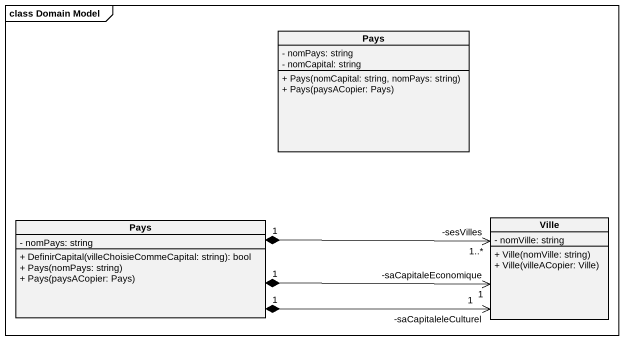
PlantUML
@startuml
mainframe class Domain Model
hide circle
hide empty members
skinparam classAttributeIconSize 0
class Pays {
  - nomPays: string
  - nomCapital: string
  + Pays(nomCapital: string, nomPays: string)
  + Pays(paysACopier: Pays)
}
class "Pays" as Pays_2 {
  - nomPays: string
  + DefinirCapital(villeChoisieCommeCapital: string): bool
  + Pays(nomPays: string)
  + Pays(paysACopier: Pays)
}
class Ville {
  - nomVille: string
  + Ville(nomVille: string)
  + Ville(villeACopier: Ville)
}
Ville "-sesVilles\n1..*" <-left-* "1" Pays_2
Ville "-saCapitaleEconomique\n1" <-left-* "1" Pays_2
Ville "-saCapitaleleCulturel\n1" <-left-* "1" Pays_2
@enduml
